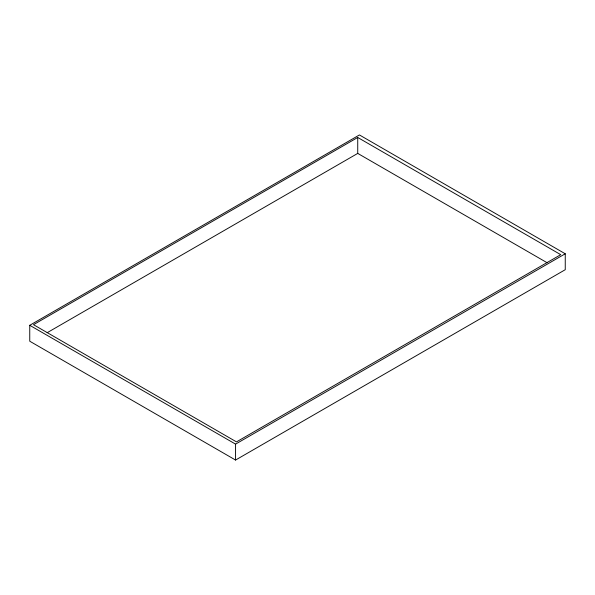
<?xml version="1.0" encoding="UTF-8"?>
<svg xmlns="http://www.w3.org/2000/svg" width="595" height="595" viewBox="0 0 595 595"><rect width="100%" height="100%" fill="white"/><g stroke="black" fill="none" stroke-linecap="round" stroke-linejoin="round"><path stroke-width="0.89" d="M29.75 325.294L359.432 134.953L565.25 253.782L565.25 269.706L235.568 460.047L29.75 341.218L29.75 325.294L235.568 444.123L565.25 253.782M357.736 137.475L33.484 324.684L236.483 441.884L560.743 254.675L357.736 137.475L357.736 153.398L47.161 332.709M357.736 153.398L547.103 262.722M235.568 444.123L235.568 460.047"/></g></svg>
